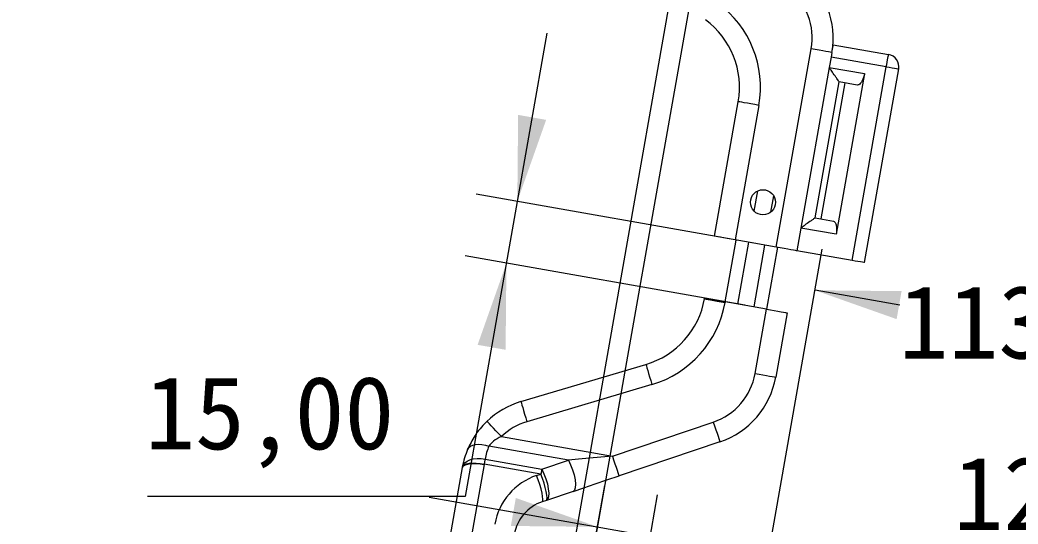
# Model space of a CAD drawing. Header units: millimetres. Extents: x 0 to 1189, y 0 to 841.
# Drawn here: x 608.51 to 656.21, y 655.65 to 679.74 of the extents above; entities that cross this region are included whole.
import ezdxf

# ---------------------------------------------------------------- set-up
doc = ezdxf.new("R2010")
doc.units = ezdxf.units.MM
doc.layers.get('0').update_dxf_attribs({"lineweight": 18})
doc.layers.add('尺寸线层', color=3, linetype='Continuous', lineweight=18)
doc.layers.add('粗实线层', color=7, linetype='Continuous', lineweight=15)
doc.dimstyles.new('ISO-25', dxfattribs={"dimtxt": 2.5, "dimasz": 2.5, "dimexe": 1.25, "dimexo": 0.625, "dimtad": 1, "dimtxsty": 'Standard', "dimcen": 2.5, "dimdle": 5, "dimadec": 0, "dimazin": 0, "dimtfac": 1, "dimtmove": 0, "dimatfit": 3, "dimfxl": 1, "dimarcsym": 0})

# ---------------------------------------------------------------- blocks, each defined once
blk = doc.blocks.new('*X11')
at = {"layer": '尺寸线层', "linetype": 'Continuous'}
for points in [[(636.106, 655.518), (632.206, 656.896), (631.97, 655.556)], [(638.636, 655.071), (642.772, 655.033), (642.536, 653.693)]]:
    blk.add_hatch(color=0, dxfattribs=at).paths.add_polyline_path(points, flags=0)
at = {"layer": '尺寸线层', "color": 0, "linetype": 'Continuous'}
for p, q in [((634.395, 645.817), (636.453, 657.487)), ((628.07, 656.935), (649.761, 653.11)), ((636.925, 645.371), (638.983, 657.041)), ((649.761, 653.11), (664.895, 653.11))]:
    blk.add_line(p, q, dxfattribs=at)
at = {"layer": '尺寸线层', "color": 0, "insert": (659.078, 656.667), "char_height": 3.5, "width": 23.26816, "attachment_point": 5}
blk.add_mtext('12,85', dxfattribs=at)
blk = doc.blocks.new('*X15')
at = {"layer": '尺寸线层', "linetype": 'Continuous'}
for points in [[(646.508, 666.821), (650.644, 666.782), (650.408, 665.443)], [(668.796, 662.891), (664.896, 664.269), (664.66, 662.93)]]:
    blk.add_hatch(color=0, dxfattribs=at).paths.add_polyline_path(points, flags=0)
at = {"layer": '尺寸线层', "color": 0, "linetype": 'Continuous'}
for p, q in [((642.551, 644.379), (646.855, 668.79)), ((650.554, 666.107), (646.508, 666.821)), ((664.839, 640.449), (669.143, 664.86)), ((664.75, 663.604), (668.796, 662.891))]:
    blk.add_line(p, q, dxfattribs=at)
at = {"layer": '尺寸线层', "color": 0, "insert": (657.652, 664.856), "char_height": 3.5, "width": 28.39106, "attachment_point": 5}
blk.add_mtext('113,16', dxfattribs=at)
blk = doc.blocks.new('*X17')
at = {"layer": '尺寸线层', "linetype": 'Continuous'}
for points in [[(632.278, 671.068), (633.656, 674.968), (632.316, 675.205)], [(631.757, 668.114), (631.718, 663.978), (630.379, 664.214)]]:
    blk.add_hatch(color=0, dxfattribs=at).paths.add_polyline_path(points, flags=0)
at = {"layer": '尺寸线层', "color": 0, "linetype": 'Continuous'}
for p, q in [((633.695, 679.104), (629.79, 656.96)), ((643.672, 669.059), (630.308, 671.416)), ((643.151, 666.105), (629.787, 668.461)), ((629.79, 656.96), (614.597, 656.96))]:
    blk.add_line(p, q, dxfattribs=at)
at = {"layer": '尺寸线层', "color": 0, "insert": (620.444, 660.517), "char_height": 3.5, "width": 23.38547, "attachment_point": 5}
blk.add_mtext('15,00', dxfattribs=at)
blk = doc.blocks.new('*X19')
at = {"layer": '尺寸线层', "linetype": 'Continuous'}
for points in [[(603.351, 704.601), (603.312, 700.465), (601.973, 700.701)], [(594.234, 652.899), (595.612, 656.799), (594.273, 657.035)]]:
    blk.add_hatch(color=0, dxfattribs=at).paths.add_polyline_path(points, flags=0)
at = {"layer": '尺寸线层', "color": 0, "linetype": 'Continuous'}
for p, q in [((631.172, 699.695), (601.381, 704.948)), ((599.149, 680.774), (603.351, 704.601)), ((598.436, 676.726), (594.234, 652.899)), ((622.056, 647.993), (592.265, 653.246))]:
    blk.add_line(p, q, dxfattribs=at)
at = {"layer": '尺寸线层', "color": 0, "insert": (598.792, 678.75), "char_height": 3.5, "width": 29.01676, "attachment_point": 5}
blk.add_mtext('262,50', dxfattribs=at)

msp = doc.modelspace()

# ---------------------------------------------------------------- linework, layer by layer
at = {"color": 7, "linetype": 'Continuous', "lineweight": 15}
for p, q in [((647.3783, 678.5601), (650.0194, 678.0944)), ((644.657, 668.8857), (646.3284, 678.3649)), ((647.2741, 677.9693), (647.1873, 677.4769)), ((647.3132, 678.1913), (647.2741, 677.9693)), ((649.9152, 677.5036), (647.2741, 677.9693)), ((647.1873, 677.4769), (645.8328, 669.7953)), ((647.1873, 677.4769), (648.8758, 677.1791)), ((648.2829, 668.2464), (649.9152, 677.5036)), ((648.8758, 677.1791), (647.5213, 669.4976)), ((648.8738, 668.1422), (650.5061, 677.3994)), ((646.5152, 670.2843), (647.6613, 676.784)), ((647.9258, 676.7374), (646.7797, 670.2376)), ((648.5289, 676.631), (647.6613, 676.784)), ((641.7026, 669.4067), (642.8361, 675.8353)), ((643.8209, 675.6617), (642.6874, 669.233)), ((646.5152, 670.2843), (647.3828, 670.1313)), ((645.8328, 669.7953), (645.6418, 668.7121)), ((647.5213, 669.4976), (645.8328, 669.7953)), ((642.2157, 666.2699), (642.7366, 669.2243)), ((644.657, 668.8857), (642.6874, 669.233)), ((644.7062, 668.877), (644.1853, 665.9226)), ((648.2829, 668.2464), (645.6418, 668.7121)), ((641.226, 666.4161), (641.2309, 666.4436)), ((642.2157, 666.2699), (642.2108, 666.2425)), ((644.1853, 665.9226), (642.2157, 666.2699)), ((643.6426, 662.8446), (644.1853, 665.9226)), ((645.1701, 665.749), (644.6274, 662.671)), ((632.45, 661.4988), (638.4272, 663.2767)), ((638.7123, 662.3182), (632.7351, 660.5403)), ((636.8203, 658.8976), (641.6455, 660.5224)), ((631.5167, 659.8327), (636.8203, 658.8976)), ((634.721, 658.7045), (630.9215, 659.3745)), ((641.9647, 659.5747), (637.1394, 657.9499)), ((627.9685, 648.8166), (629.6511, 658.3594)), ((630.6908, 658.497), (629.0082, 648.9542)), ((633.4045, 658.0401), (630.6946, 658.5179)), ((630.736, 658.7529), (633.4459, 658.2751)), ((633.4459, 658.2751), (634.721, 658.7045)), ((633.2012, 657.9716), (633.4045, 658.0401)), ((634.9438, 657.2105), (633.6687, 656.7811)), ((633.6687, 656.7811), (633.4654, 656.7127))]:
    msp.add_line(p, q, dxfattribs=at)
at = {"color": 8, "linetype": 'Continuous', "lineweight": 15}
for p, q in [((643.7594, 671.5697), (643.5902, 670.6098)), ((644.3937, 670.56), (644.5316, 671.3417)), ((643.3275, 669.1201), (642.8066, 666.1657)), ((643.5944, 666.0268), (644.1154, 668.9812))]:
    msp.add_line(p, q, dxfattribs=at)
at = {"color": 7, "linetype": 'Continuous', "lineweight": 15}
for points in [[(647.3132, 678.1913), (647.3271, 678.2697), (647.3397, 678.3416), (647.351, 678.4052), (647.3605, 678.4593), (647.3682, 678.5027), (647.3737, 678.5344), (647.3771, 678.5537), (647.3783, 678.5601)], [(647.3132, 678.1913), (647.2943, 678.1946), (647.2383, 678.2045), (647.1473, 678.2206), (647.0248, 678.2422), (646.8756, 678.2685), (646.7053, 678.2985), (646.5206, 678.3311), (646.3284, 678.3649)], [(649.9152, 677.5036), (649.9355, 677.6188), (649.9551, 677.7297), (649.9731, 677.8318), (649.9889, 677.9214), (650.0019, 677.9948), (650.0115, 678.0495), (650.0174, 678.0831), (650.0194, 678.0944)], [(643.8209, 675.6617), (643.6288, 675.6956), (643.4441, 675.7282), (643.2738, 675.7582), (643.1246, 675.7845), (643.0021, 675.8061), (642.9111, 675.8221), (642.855, 675.832), (642.8361, 675.8353)], [(642.6874, 669.233), (642.4953, 669.2669), (642.3105, 669.2995), (642.1403, 669.3295), (641.991, 669.3558), (641.8685, 669.3774), (641.7775, 669.3934), (641.7215, 669.4033), (641.7026, 669.4067)], [(645.6418, 668.7121), (645.6229, 668.7154), (645.5668, 668.7253), (645.4758, 668.7413), (645.3534, 668.7629), (645.2041, 668.7892), (645.0339, 668.8193), (644.8491, 668.8518), (644.657, 668.8857)], [(648.8738, 668.1422), (648.8696, 668.1429), (648.8356, 668.1489), (648.7695, 668.1606), (648.675, 668.1772), (648.5578, 668.1979), (648.4245, 668.2214), (648.2829, 668.2464)], [(641.226, 666.4161), (641.245, 666.4128), (641.301, 666.4029), (641.392, 666.3868), (641.5145, 666.3652), (641.6637, 666.3389), (641.834, 666.3089), (642.0187, 666.2763), (642.2108, 666.2425)], [(641.2309, 666.4436), (641.2498, 666.4402), (641.3058, 666.4303), (641.3968, 666.4143), (641.5193, 666.3927), (641.6685, 666.3664), (641.8388, 666.3363), (642.0236, 666.3038), (642.2157, 666.2699)], [(644.1853, 665.9226), (644.3774, 665.8887), (644.5622, 665.8561), (644.7324, 665.8261), (644.8817, 665.7998), (645.0041, 665.7782), (645.0951, 665.7622), (645.1512, 665.7523), (645.1701, 665.749)], [(638.4272, 663.2767), (638.4327, 663.2583), (638.4489, 663.2038), (638.4753, 663.1152), (638.5107, 662.996), (638.5539, 662.8507), (638.6032, 662.685), (638.6567, 662.5052), (638.7123, 662.3182)], [(643.6426, 662.8446), (643.8347, 662.8108), (644.0194, 662.7782), (644.1897, 662.7481), (644.3389, 662.7218), (644.4614, 662.7002), (644.5524, 662.6842), (644.6084, 662.6743), (644.6274, 662.671)], [(632.45, 661.4988), (632.4554, 661.4804), (632.4717, 661.4258), (632.498, 661.3373), (632.5335, 661.218), (632.5767, 661.0728), (632.626, 660.9071), (632.6795, 660.7273), (632.7351, 660.5403)], [(631.5167, 659.8327), (631.3819, 659.9737), (631.2522, 660.1093), (631.1327, 660.2342), (631.028, 660.3437), (630.942, 660.4336), (630.8781, 660.5004), (630.8388, 660.5415), (630.8255, 660.5554)], [(641.6455, 660.5224), (641.7078, 660.3375), (641.7677, 660.1598), (641.8228, 659.9959), (641.8712, 659.8523), (641.9109, 659.7344), (641.9404, 659.6469), (641.9585, 659.5929), (641.9647, 659.5747)], [(629.9034, 659.216), (629.9565, 659.3), (630.0379, 659.3687), (630.145, 659.4197), (630.2744, 659.4514), (630.4217, 659.4628), (630.5822, 659.4534), (630.7506, 659.4237), (630.9215, 659.3745)], [(636.8203, 658.8976), (636.2659, 658.8466), (635.7236, 658.7967), (635.2048, 658.749), (634.721, 658.7045)], [(636.8203, 658.8976), (636.8825, 658.7127), (636.9424, 658.5349), (636.9976, 658.3711), (637.0459, 658.2274), (637.0856, 658.1096), (637.1151, 658.022), (637.1333, 657.9681), (637.1394, 657.9499)], [(629.6511, 658.3594), (629.6808, 658.4168), (629.7471, 658.4653), (629.8476, 658.503), (629.9784, 658.5286), (630.1345, 658.541), (630.3098, 658.5397), (630.4977, 658.5248), (630.6908, 658.497)], [(629.6562, 658.3873), (629.6945, 658.49), (629.7689, 658.5819), (629.8767, 658.6594), (630.0136, 658.7197), (630.1745, 658.7603), (630.3531, 658.7797), (630.5427, 658.7772), (630.736, 658.7529)], [(629.6562, 658.3873), (629.6861, 658.4444), (629.7526, 658.4924), (629.8531, 658.5294), (629.9838, 658.5541), (630.1396, 658.5654), (630.3145, 658.563), (630.5019, 658.547), (630.6946, 658.5179)], [(630.736, 658.7529), (630.7312, 658.7254), (630.7262, 658.6972), (630.7212, 658.6685), (630.716, 658.6392), (630.7108, 658.6095), (630.7054, 658.5794), (630.7001, 658.5488), (630.6946, 658.5179)], [(634.721, 658.7045), (634.8254, 658.4856), (634.9164, 658.2446), (634.9878, 657.9979), (635.0348, 657.7619), (635.0542, 657.5526), (635.0448, 657.3839), (635.0071, 657.2673), (634.9438, 657.2105)], [(633.4654, 656.7127), (633.4912, 656.7495), (633.4985, 656.8349), (633.4871, 656.9644), (633.4574, 657.1309), (633.4112, 657.3257), (633.3508, 657.5384), (633.2796, 657.7576), (633.2012, 657.9716)], [(633.4459, 658.2751), (633.441, 658.2475), (633.4361, 658.2194), (633.431, 658.1907), (633.4259, 658.1614), (633.4206, 658.1317), (633.4153, 658.1016), (633.4099, 658.071), (633.4045, 658.0401)], [(633.6687, 656.7811), (633.6944, 656.818), (633.7018, 656.9034), (633.6903, 657.0328), (633.6607, 657.1994), (633.6145, 657.3942), (633.5541, 657.6069), (633.4828, 657.8261), (633.4045, 658.0401)], [(633.4459, 658.2751), (633.5504, 658.0562), (633.6414, 657.8152), (633.7127, 657.5685), (633.7597, 657.3325), (633.7792, 657.1232), (633.7697, 656.9546), (633.7321, 656.8379), (633.6687, 656.7811)], [(634.9438, 657.2105), (635.4498, 657.3809), (635.9924, 657.5636), (636.5596, 657.7546), (637.1394, 657.9499)]]:
    msp.add_lwpolyline(points, dxfattribs=at)
at = {"color": 8, "linetype": 'Continuous', "lineweight": 15}
msp.add_lwpolyline([(649.9152, 677.5036), (650.0568, 677.4786), (650.19, 677.4551), (650.3073, 677.4344), (650.4018, 677.4178), (650.4679, 677.4061), (650.5019, 677.4001), (650.5061, 677.3994)], dxfattribs=at)
at = {"color": 7, "linetype": 'Continuous', "lineweight": 15}
msp.add_circle((644.0195, 671.029), 0.6, dxfattribs=at)
for centre, radius, start, end in [((643.374, 678.8859), 4, 350, 51.38954), ((643.374, 678.8859), 3, 350, 51.38954), ((638.8969, 676.5299), 5, 350, 53.43495), ((638.8969, 676.5299), 4, 350, 53.43495), ((649.9152, 677.5036), 0.6, 350, 80), ((637.2868, 667.1107), 4, 286.56505, 350), ((637.2868, 667.1107), 5, 286.56505, 350), ((640.6881, 663.3656), 3, 288.61046, 350), ((640.6881, 663.3656), 4, 288.61046, 350), ((633.5904, 657.6648), 4, 106.56505, 133.72673), ((633.5904, 657.6648), 3, 106.56505, 133.72673), ((633.6867, 658.2111), 3, 157.18304, 169.59392), ((633.5904, 657.6648), 4, 157.18304, 169.59392), ((633.5904, 657.6648), 4, 169.59392, 170), ((633.6453, 657.976), 3, 169.59392, 170), ((634.1586, 655.1285), 3, 108.61046, 170), ((634.1037, 654.8173), 2, 108.61046, 170)]:
    msp.add_arc(centre, radius, start, end, dxfattribs=at)
for points, knots in [([(647.6613, 676.784), (647.6578, 676.789), (647.6509, 676.7989), (647.5947, 676.8792), (647.4931, 677.0245), (647.3745, 677.1935), (647.2809, 677.3283), (647.2364, 677.3913), (647.2086, 677.4343), (647.1896, 677.4581), (647.1869, 677.4742), (647.1872, 677.4764), (647.1873, 677.4769)], [0, 0, 0, 0, 0.11843421, 0.23631402, 0.40254497, 0.63332444, 0.72083068, 0.77465607, 0.80522724, 0.83587571, 0.83983925, 0.84087181, 0.84087181, 0.84087181, 0.84087181]), ([(648.8758, 677.1791), (648.8622, 677.1173), (648.835, 676.9937), (648.7659, 676.8333), (648.6849, 676.7095), (648.6007, 676.6347), (648.5519, 676.6322), (648.5289, 676.631)], [0, 0, 0, 0, 0.13341238, 0.26662087, 0.40517818, 0.55515337, 0.68910708, 0.68910708, 0.68910708, 0.68910708]), ([(646.5152, 670.2843), (646.5118, 670.2819), (646.5042, 670.2766), (646.4364, 670.2291), (646.2975, 670.1317), (646.1033, 669.9957), (645.9355, 669.8777), (645.8549, 669.8204), (645.8354, 669.803), (645.8334, 669.7971), (645.8328, 669.7953)], [0, 0, 0, 0, 0.09787713, 0.22009032, 0.36974882, 0.61359035, 0.78453917, 0.82722448, 0.83663912, 0.84078058, 0.84078058, 0.84078058, 0.84078058]), ([(647.3828, 670.1313), (647.4084, 670.1192), (647.4596, 670.0949), (647.5163, 669.9666), (647.5447, 669.7902), (647.5408, 669.6219), (647.5257, 669.5256), (647.5213, 669.4976)], [0, 0, 0, 0, 0.16194012, 0.3239747, 0.48222162, 0.6286129, 0.68860138, 0.68860138, 0.68860138, 0.68860138]), ([(630.8255, 660.5554), (630.8108, 660.5412), (630.5938, 660.3316), (630.2278, 659.8901), (630.0084, 659.4342), (629.9034, 659.216)], [0, 0, 0, 0, 0.0596665, 0.8819498, 1.6366248, 1.6366248, 1.6366248, 1.6366248]), ([(631.5167, 659.8327), (631.3825, 659.7634), (631.2385, 659.6889), (631.043, 659.5258), (630.9791, 659.4462), (630.9215, 659.3745)], [0, 0, 0, 0, 0.43335228, 0.46493819, 0.75929214, 0.75929214, 0.75929214, 0.75929214])]:
    msp.add_open_spline(points, degree=3, knots=knots, dxfattribs=at)
at = {"layer": '粗实线层'}
for p, q in [((632.0705, 638.1037), (644.2954, 707.4341)), ((645.2309, 707.2692), (633.0062, 637.9387))]:
    msp.add_line(p, q, dxfattribs=at)

# ---------------------------------------------------------------- dimensions: what is measured, and where the dimension line sits
at = {"layer": '尺寸线层'}
for base, p1, p2, angle, picture, middle in [((594.2342, 652.8987), (631.1721, 699.6954), (622.0555, 647.993), 259.99994, '*X19', (598.7925, 678.7499)), ((631.7567, 668.114), (643.6722, 669.0594), (643.1513, 666.1049), 260.00044, '*X17', (620.4437, 660.5172)), ((668.796, 662.8907), (642.5508, 644.3791), (664.8389, 640.4491), 349.99994, '*X15', (657.6519, 664.8557)), ((638.636, 655.0714), (634.3954, 645.8172), (636.9255, 645.371), 349.99972, '*X11', (659.0784, 656.6671))]:
    dim = msp.add_linear_dim(base=base, p1=p1, p2=p2, angle=angle, dimstyle='ISO-25', override={"dimtxt": 3.5, "dimasz": 4.08, "dimexe": 2, "dimexo": 0, "dimgap": 1.524, "dimtih": 1, "dimtoh": 1, "dimlfac": 5, "dimzin": 0, "dimsah": 1, "dimdle": 8.16, "dimadec": 2, "dimtfill": 1, "dimtolj": 1, "dimtzin": 8}, dxfattribs=at)
    dim.commit()
    dim.dimension.update_dxf_attribs({"geometry": picture, "text_midpoint": middle})

doc.saveas('drawing.dxf')
